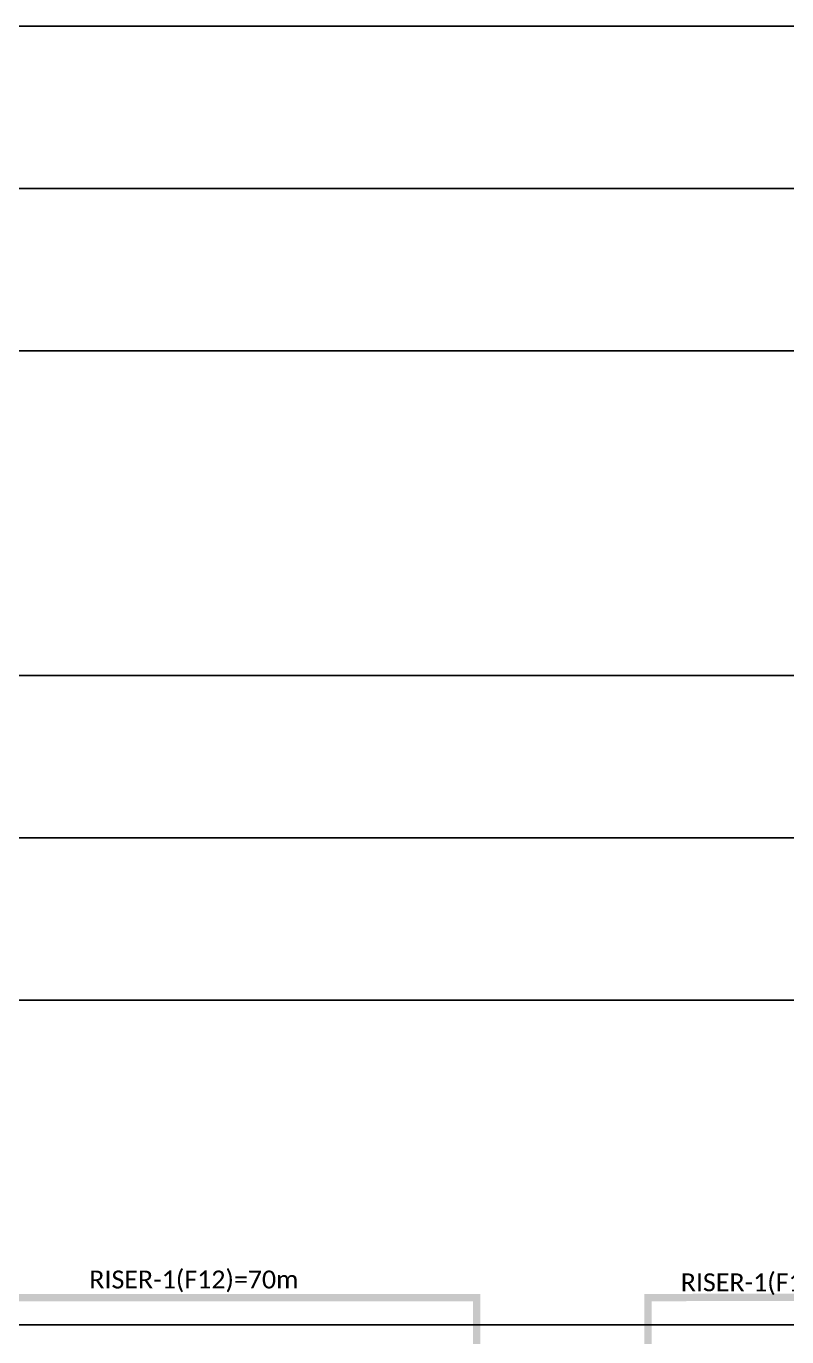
# Model space of a CAD drawing. Header units: metres. Extents: x -203 to 1885, y -55 to 636.
# Drawn here: x 623.1 to 698.6, y 20.3 to 150.4 of the extents above; entities that cross this region are included whole.
import ezdxf

# ---------------------------------------------------------------- set-up
doc = ezdxf.new("R2010")
doc.units = ezdxf.units.M
doc.styles.add('WMF-Calibri0', font='calibri.ttf')

msp = doc.modelspace()

# ---------------------------------------------------------------- linework, layer by layer
for p, q in [((558.96, 150.42), (747.06, 150.42)), ((558.96, 134.31), (747.06, 134.31)), ((747.06, 118.2), (558.96, 118.2)), ((558.96, 118.2), (747.06, 118.2)), ((747.06, 85.97), (558.96, 85.97)), ((558.96, 85.97), (747.06, 85.97)), ((747.06, 69.86), (558.96, 69.86)), ((558.96, 69.86), (747.06, 69.86)), ((747.06, 53.75), (558.96, 53.75)), ((558.96, 53.75), (747.06, 53.75)), ((747.06, 21.53), (558.96, 21.53)), ((558.96, 21.53), (747.06, 21.53))]:
    msp.add_line(p, q)
at = {"color": 5, "const_width": 0.726}
msp.add_lwpolyline([(600.23, 33.07), (600.23, 24.22), (667.79, 24.22), (667.79, 13.91)], dxfattribs=at)
at = {"color": 6, "const_width": 0.726}
msp.add_lwpolyline([(684.8, 13.91), (684.8, 24.22), (724.16, 24.34)], dxfattribs=at)

# ---------------------------------------------------------------- texts
at = {"color": 5, "style": 'WMF-Calibri0'}
msp.add_text('RISER-1(F12)=70m', height=1.7784, dxfattribs=at).set_placement((629.34, 25.13))
at = {"color": 6, "style": 'WMF-Calibri0'}
msp.add_text('RISER-1(F12)=70m', height=1.7784, dxfattribs=at).set_placement((688.05, 24.85))

doc.saveas('drawing.dxf')
